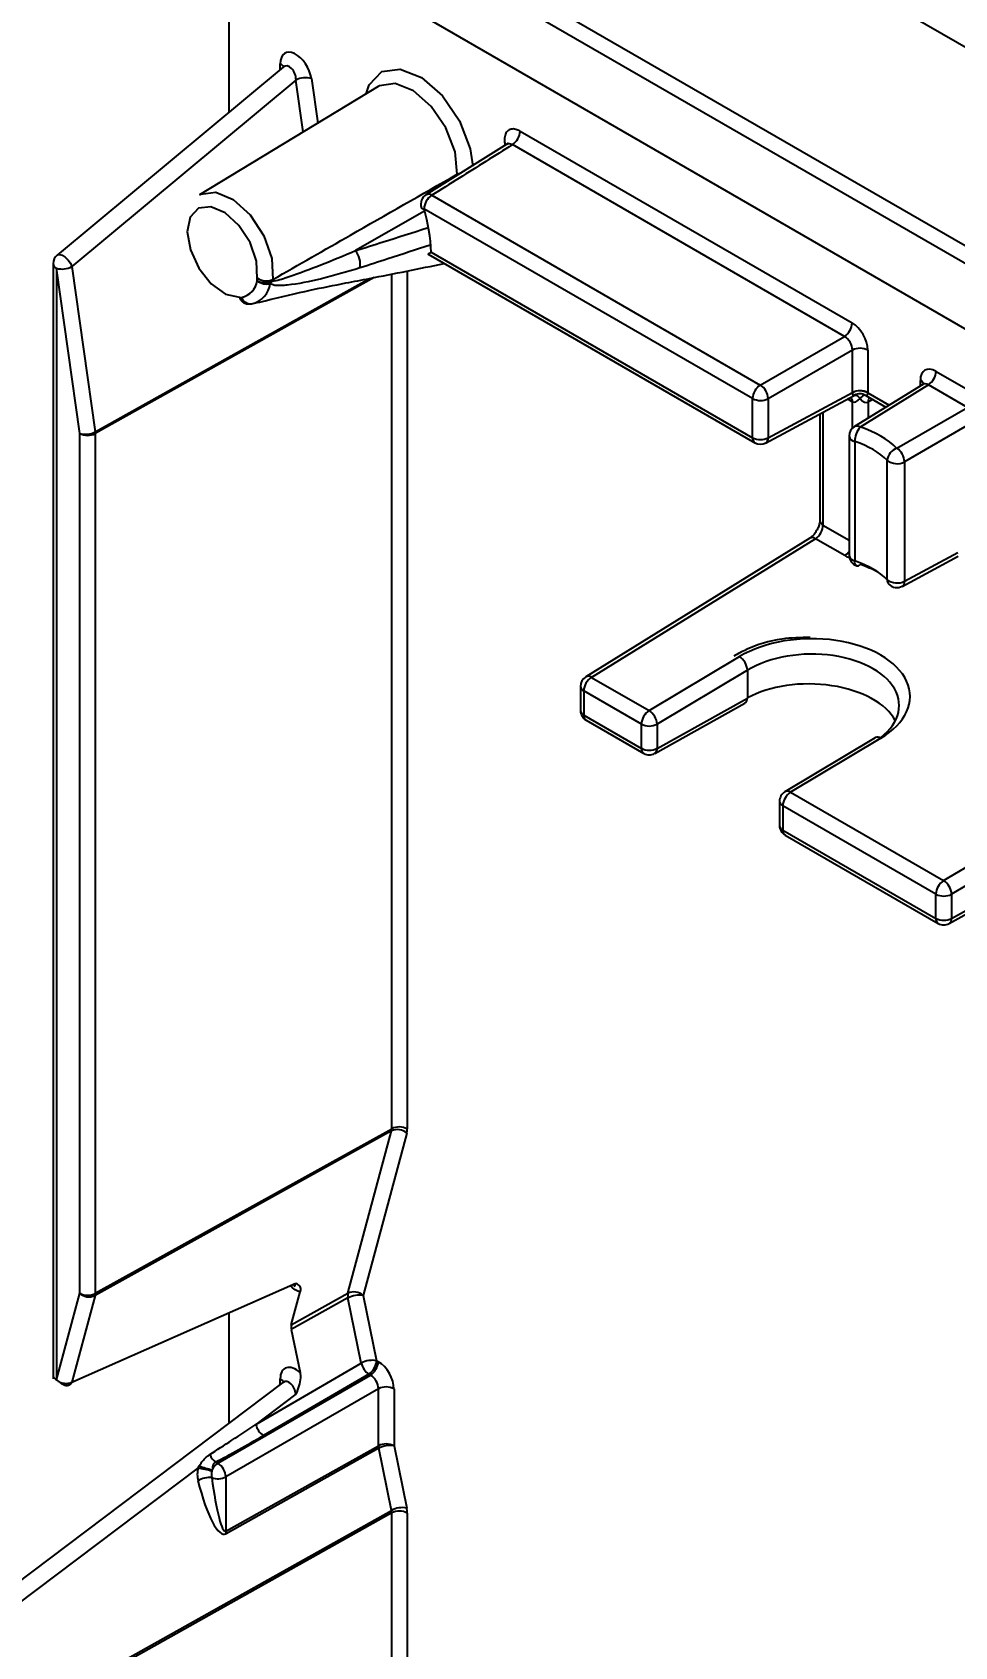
# Model space of a CAD drawing. Extents: x 0 to 7.47, y -6.79 to 0.
# Drawn here: x 3.778 to 4.608, y -2.725 to -1.272 of the extents above; entities that cross this region are included whole.
import ezdxf
from ezdxf import colors
from ezdxf.entities.mleader import LeaderData, LeaderLine
from ezdxf.math import Vec2, Vec3

# ---------------------------------------------------------------- set-up
doc = ezdxf.new("R2010")
doc.units = 0
doc.header["$LTSCALE"] = 0.5
doc.header["$MEASUREMENT"] = 0
doc.layers.add('End Cap', color=92, linetype='CONTINUOUS')
doc.layers.add('FAB DWG', color=221, linetype='CONTINUOUS')
doc.styles.get("Standard").update_dxf_attribs({"font": 'arial.ttf'})

msp = doc.modelspace()

# ---------------------------------------------------------------- linework, layer by layer
at = {"layer": 'End Cap', "transparency": 16777216}
for p, q in [((3.9548, -1.344), (3.9548, -0.8621)), ((4.0043, -0.9315), (5.7438, -1.9357)), ((4.1846, -1.2143), (5.6775, -2.0762)), ((5.6706, -2.0884), (4.1776, -1.2265)), ((5.6203, -2.1182), (4.1277, -1.2565)), ((4.0035, -1.3035), (3.8001, -1.4728)), ((4.0009, -1.3056), (4.0009, -1.3005)), ((4.015, -1.3152), (3.8133, -1.4831)), ((4.089, -1.321), (3.9281, -1.4185)), ((4.0216, -1.3619), (4.015, -1.3152)), ((4.0289, -1.3138), (4.0346, -1.354)), ((4.2168, -1.3612), (4.5158, -1.5338)), ((4.2048, -1.3728), (4.132, -1.4185)), ((4.5089, -1.546), (4.2099, -1.3733)), ((4.1602, -1.4008), (4.1602, -1.4)), ((4.1373, -1.4189), (4.4331, -1.5897)), ((4.1307, -1.4332), (4.0686, -1.4687)), ((4.4261, -1.6019), (4.1303, -1.4311)), ((3.7965, -1.4805), (3.7965, -2.4842)), ((4.1341, -1.4719), (4.4282, -1.6417)), ((4.1369, -1.4701), (4.4261, -1.6371)), ((3.8203, -1.6333), (3.7994, -1.4845)), ((3.7994, -1.4845), (3.7994, -2.4851)), ((3.8133, -1.4831), (3.8342, -1.6319)), ((3.8342, -1.6319), (4.0811, -1.4938)), ((4.0854, -1.4929), (3.8343, -1.6334)), ((3.9801, -1.4958), (3.9802, -1.4934)), ((3.9942, -1.4947), (3.9941, -1.4959)), ((4.1012, -2.2592), (4.1012, -1.4898)), ((4.1152, -1.487), (4.1152, -2.2592)), ((3.9641, -1.5107), (3.9661, -1.5108)), ((3.9717, -1.5166), (3.9716, -1.5166)), ((4.4331, -1.5897), (4.5089, -1.546)), ((4.516, -1.5582), (4.4402, -1.602)), ((4.516, -1.5964), (4.516, -1.5582)), ((4.53, -1.5583), (4.53, -1.5965)), ((4.5913, -1.5774), (4.6264, -1.5976)), ((4.4402, -1.6372), (4.516, -1.5964)), ((4.5793, -1.5891), (4.5178, -1.6271)), ((4.5844, -1.5895), (4.5229, -1.6275)), ((4.53, -1.5968), (4.549, -1.6078)), ((4.5772, -1.5904), (4.5772, -1.5855)), ((4.6195, -1.6098), (4.5844, -1.5895)), ((4.4261, -1.6371), (4.4261, -1.6019)), ((4.4379, -1.6419), (4.5177, -1.599)), ((4.4402, -1.602), (4.4402, -1.6372)), ((4.5158, -1.6047), (4.5116, -1.6022)), ((4.5161, -1.6284), (4.5161, -1.6048)), ((4.5281, -1.5991), (4.5462, -1.6095)), ((4.5345, -1.6028), (4.5301, -1.6052)), ((4.5301, -1.6052), (4.5301, -1.6195)), ((4.5559, -1.6465), (4.6195, -1.6098)), ((4.4866, -1.6157), (4.4866, -1.7116)), ((4.4895, -1.6141), (4.4895, -1.7157)), ((4.6265, -1.622), (4.5629, -1.6588)), ((3.8203, -2.4072), (3.8203, -1.6333)), ((3.8343, -1.6334), (3.8343, -2.4072)), ((4.5131, -1.6356), (4.5131, -1.743)), ((4.5181, -1.6406), (4.5181, -1.748)), ((4.5473, -1.7649), (4.5473, -1.6575)), ((4.5629, -1.6588), (4.5629, -1.7662)), ((4.4777, -1.7276), (4.276, -1.8523)), ((4.4828, -1.728), (4.2811, -1.8528)), ((4.5091, -1.7432), (4.4828, -1.728)), ((4.4895, -1.7157), (4.5131, -1.7293)), ((4.5629, -1.7662), (4.6109, -1.7404)), ((4.5607, -1.7709), (4.6112, -1.7437)), ((4.333, -1.8827), (4.4143, -1.8341)), ((4.2811, -1.8528), (4.333, -1.8827)), ((4.4215, -1.8463), (4.3402, -1.8949)), ((4.4215, -1.8463), (4.4215, -1.8714)), ((4.2712, -1.8609), (4.2712, -1.8827)), ((4.326, -1.8949), (4.2742, -1.8649)), ((4.2742, -1.8649), (4.2742, -1.8867)), ((4.3402, -1.9167), (4.4215, -1.8714)), ((4.2742, -1.8867), (4.326, -1.9167)), ((4.338, -1.9213), (4.4193, -1.876)), ((4.2762, -1.8913), (4.3281, -1.9213)), ((4.326, -1.9167), (4.326, -1.8949)), ((4.3402, -1.8949), (4.3402, -1.9167)), ((4.5366, -1.9071), (4.4552, -1.9557)), ((4.5416, -1.9076), (4.4603, -1.9562)), ((4.4603, -1.9562), (4.5981, -2.0358)), ((4.4504, -1.9643), (4.4504, -1.9861)), ((4.5912, -2.048), (4.4533, -1.9684)), ((4.4533, -1.9684), (4.4533, -1.9902)), ((4.4533, -1.9902), (4.5912, -2.0698)), ((4.5981, -2.0358), (4.6795, -1.9872)), ((4.4554, -1.9947), (4.5933, -2.0743)), ((4.6867, -1.9994), (4.6053, -2.048)), ((4.6031, -2.0744), (4.6844, -2.0291)), ((4.6053, -2.0698), (4.6867, -2.0245)), ((4.5912, -2.0698), (4.5912, -2.048)), ((4.6053, -2.048), (4.6053, -2.0698)), ((4.1009, -2.2611), (3.8341, -2.4092)), ((3.8343, -2.4072), (4.1012, -2.2592)), ((4.0618, -2.4072), (4.1009, -2.2611)), ((4.1147, -2.2632), (4.0756, -2.4092)), ((3.7994, -2.4851), (3.8203, -2.4072)), ((3.8132, -2.4872), (4.0149, -2.398)), ((3.8341, -2.4092), (3.8132, -2.4872)), ((4.0108, -2.4356), (4.0188, -2.4059)), ((4.0108, -2.4356), (4.0618, -2.4072)), ((4.0618, -2.4114), (4.0108, -2.4398)), ((4.0738, -2.47), (4.0618, -2.4114)), ((4.0756, -2.4092), (4.0876, -2.4679)), ((3.9548, -2.524), (3.9548, -2.4246)), ((4.0108, -2.4398), (4.0188, -2.4786)), ((3.9789, -2.5253), (4.0738, -2.47)), ((4.0876, -2.4679), (4.0891, -2.4688)), ((3.9448, -2.5602), (4.0822, -2.4809)), ((4.0806, -2.48), (3.9857, -2.5353)), ((4.0009, -2.4892), (4.0009, -2.4841)), ((4.0822, -2.4809), (4.0806, -2.48)), ((4.0033, -2.4874), (3.6882, -2.7249)), ((4.0893, -2.4932), (3.9519, -2.5725)), ((4.0149, -2.4981), (3.9789, -2.5253)), ((4.0893, -2.5445), (4.0893, -2.4932)), ((4.1033, -2.4932), (4.1033, -2.5446)), ((3.9519, -2.6214), (4.0893, -2.5445)), ((4.0895, -2.5467), (3.9521, -2.6237)), ((4.1009, -2.6027), (4.0895, -2.5467)), ((4.1033, -2.5446), (4.1147, -2.6005)), ((3.9269, -2.5644), (3.7028, -2.7333)), ((3.9269, -2.5644), (3.928, -2.5625)), ((3.9396, -2.566), (3.9393, -2.5673)), ((3.9428, -2.5591), (3.9448, -2.5602)), ((3.9519, -2.5725), (3.9519, -2.6214)), ((3.8558, -2.74), (4.1009, -2.6027)), ((4.1012, -2.6049), (3.8579, -2.7412)), ((4.1012, -2.8234), (4.1012, -2.6049)), ((4.1152, -2.605), (4.1152, -2.8153))]:
    msp.add_line(p, q, dxfattribs=at)
at = {"layer": 'End Cap', "transparency": 16777216, "flags": 128}
for points in [[(4.0783, -1.3275), (4.081, -1.3196), (4.0922, -1.3076), (4.1088, -1.3053), (4.128, -1.313), (4.1469, -1.3294), (4.1624, -1.352), (4.172, -1.3772), (4.1743, -1.3928)], [(4.1602, -1.4), (4.1583, -1.3798), (4.1501, -1.3583), (4.1369, -1.339), (4.1207, -1.3249), (4.1043, -1.3184), (4.0901, -1.3204), (4.089, -1.321)], [(4.1602, -1.4), (4.1617, -1.3993), (4.1632, -1.3989)], [(3.9281, -1.4185), (3.9293, -1.4179), (3.9429, -1.4161), (3.9586, -1.4228), (3.9739, -1.4366), (3.9862, -1.4554), (3.9933, -1.4759), (3.9942, -1.4947)], [(3.9802, -1.4934), (3.9795, -1.4781), (3.9737, -1.4613), (3.9637, -1.446), (3.9512, -1.4346), (3.9383, -1.4292), (3.9272, -1.4306), (3.9198, -1.4386), (3.9172, -1.4518), (3.92, -1.4681), (3.9276, -1.4846), (3.9388, -1.4987), (3.9517, -1.5079), (3.9641, -1.5107)], [(3.8001, -1.4728), (3.8002, -1.4726), (3.8021, -1.4722), (3.8045, -1.4729), (3.8072, -1.4747), (3.8098, -1.4772), (3.8119, -1.4801), (3.8133, -1.4831)], [(4.518, -1.5988), (4.5184, -1.5987), (4.5189, -1.5987), (4.5195, -1.5989), (4.5201, -1.5992), (4.5208, -1.5997), (4.5215, -1.6003), (4.5222, -1.601), (4.523, -1.6018)], [(4.5279, -1.599), (4.5275, -1.5988), (4.527, -1.5989), (4.5264, -1.599), (4.5258, -1.5993), (4.5252, -1.5998), (4.5244, -1.6003), (4.5237, -1.601), (4.523, -1.6018)], [(4.0131, -2.4005), (4.0135, -2.4004), (4.0146, -2.399), (4.0149, -2.398), (4.0149, -2.398), (4.0149, -2.398)]]:
    msp.add_lwpolyline(points, dxfattribs=at)
at = {"layer": 'End Cap', "transparency": 16777216}
for centre, radius, start, end in [((3.9985, -1.3054), 0.00553, 21.0932, 64.1216), ((4.0237, -1.3315), 0.0184, 73.4989, 118.0695), ((4.2014, -1.3604), 0.0154, 303.2297, 357.3477), ((4.1374, -1.427), 0.01, 122.1326, 195.6236), ((4.1457, -1.4318), 0.0154, 123.2297, 177.3477), ((4.1344, -1.423), 0.00499, 54.3849, 117.3525), ((4.1301, -1.4285), 0.00264, 208.0641, 274.9633), ((3.9621, -1.4793), 0.175, 2.9988, 15.9775), ((3.8065, -1.4805), 0.01, 129.77, 180), ((3.8014, -1.48), 0.00494, 185.0787, 246.2415), ((4.0534, -1.4809), 0.0195, 349.9664, 38.5871), ((3.8046, -1.4669), 0.0184, 253.4989, 298.0695), ((3.9626, -1.4936), 0.0176, 281.2616, 352.7127), ((3.9872, -1.4821), 0.0154, 242.5881, 296.6633), ((3.9886, -1.4852), 0.0136, 231.4089, 284.6848), ((3.9883, -1.4823), 0.0137, 234.1412, 295.527), ((3.9837, -1.4892), 0.0123, 312.2597, 327.1718), ((3.9718, -1.5087), 0.00791, 194.6604, 268.9228), ((3.974, -1.5082), 0.00835, 197.8154, 276.7668), ((3.9732, -1.5095), 0.00725, 190.1125, 257.2275), ((3.9708, -1.4956), 0.0213, 281.2616, 352.7127), ((3.9731, -1.5067), 0.01, 261.1716, 279.0413), ((4.5004, -1.5331), 0.0154, 303.2297, 357.3477), ((4.5229, -1.572), 0.0154, 62.6565, 116.7662), ((4.5759, -1.5766), 0.0154, 303.2297, 357.3477), ((4.4415, -1.6026), 0.0154, 123.2297, 177.3477), ((4.4243, -1.6029), 0.0159, 3.5222, 56.4778), ((4.5229, -1.6102), 0.0154, 62.6565, 116.7662), ((4.5225, -1.6093), 0.0143, 88.0375, 117.2412), ((4.5228, -1.6076), 0.01, 59.4348, 118.8384), ((4.523, -1.6093), 0.0143, 61.0286, 90.2369), ((4.5748, -1.5904), 0.00547, 19.4655, 64.2842), ((4.4332, -1.5882), 0.0154, 242.6565, 296.7662), ((4.5104, -1.6043), 0.00546, 355.6728, 41.0114), ((4.5106, -1.6045), 0.00552, 356.4822, 43.7), ((4.5356, -1.6048), 0.00555, 137.5363, 183.5664), ((4.5231, -1.6356), 0.01, 121.7291, 180), ((4.52, -1.6316), 0.00501, 54.4735, 116.3416), ((3.8255, -1.6156), 0.0184, 253.4989, 298.0695), ((3.8274, -1.6196), 0.0154, 242.6565, 296.7662), ((3.8234, -1.6334), 0.0109, 0.2418, 8.0617), ((4.4332, -1.6234), 0.0154, 242.6565, 296.7662), ((4.4309, -1.6377), 0.0048, 172.814, 235.8738), ((4.4332, -1.633), 0.01, 240.0027, 298.2656), ((4.4353, -1.6377), 0.00487, 302.6721, 6.5147), ((4.5192, -1.6345), 0.0062, 190.2491, 259.7518), ((4.5388, -1.6409), 0.0207, 139.8688, 179.2669), ((4.56, -1.6586), 0.0127, 109.0229, 175.249), ((4.5471, -1.6597), 0.0159, 3.5222, 56.4778), ((4.5561, -1.646), 0.0145, 232.6891, 298.0368), ((4.4915, -1.7112), 0.00494, 185.0787, 246.2415), ((4.4799, -1.7319), 0.00487, 53.4892, 117.3259), ((4.5016, -1.7314), 0.014, 302.4324, 324.8025), ((4.5231, -1.743), 0.01, 180, 251.3444), ((4.5192, -1.7419), 0.0062, 190.2491, 259.7518), ((4.5224, -1.7489), 0.00442, 168.8126, 235.0497), ((4.5204, -1.7494), 0.00313, 259.9429, 323.9497), ((4.5561, -1.7534), 0.0145, 232.6891, 298.0368), ((4.5531, -1.7651), 0.00575, 177.8811, 224.1058), ((4.556, -1.762), 0.01, 225.2205, 298.2656), ((4.5581, -1.7668), 0.00487, 302.6721, 6.5147), ((4.4059, -1.8473), 0.0156, 3.6388, 57.5208), ((4.2812, -1.8609), 0.01, 121.7291, 180), ((4.2895, -1.8656), 0.0154, 123.2297, 177.3477), ((4.2782, -1.8567), 0.00487, 53.4892, 117.3259), ((4.276, -1.8605), 0.0048, 184.1293, 247.1908), ((4.4164, -1.8718), 0.00506, 304.0635, 5.2492), ((4.2812, -1.8827), 0.01, 180, 240.0027), ((4.276, -1.8823), 0.0048, 184.1293, 247.1908), ((4.2791, -1.8873), 0.00494, 173.763, 234.9248), ((4.3414, -1.8956), 0.0154, 123.2297, 177.3477), ((4.3246, -1.8959), 0.0156, 3.6388, 57.5208), ((4.3331, -1.8812), 0.0154, 242.6097, 297.3903), ((4.3331, -1.903), 0.0154, 242.6097, 297.3903), ((4.3309, -1.9172), 0.00494, 173.763, 234.9248), ((4.3351, -1.9171), 0.00506, 304.0635, 5.2492), ((4.5387, -1.9115), 0.00488, 53.3993, 115.3806), ((4.3331, -1.9126), 0.01, 240.0027, 299.1235), ((4.4604, -1.9643), 0.01, 120.856, 180), ((4.4687, -1.9691), 0.0154, 123.2297, 177.3477), ((4.4573, -1.9601), 0.00488, 53.3993, 115.3806), ((4.4554, -1.9638), 0.00503, 185.6948, 245.6253), ((4.4604, -1.9861), 0.01, 180, 240.0027), ((4.4554, -1.9856), 0.00503, 185.6948, 245.6253), ((4.4582, -1.9907), 0.00494, 173.763, 234.9248), ((4.6066, -2.0487), 0.0154, 123.2297, 177.3477), ((4.5983, -2.0343), 0.0154, 242.6097, 297.3903), ((4.5898, -2.0489), 0.0156, 3.6388, 57.5208), ((4.5983, -2.0561), 0.0154, 242.6097, 297.3903), ((4.5961, -2.0703), 0.00494, 173.763, 234.9248), ((4.5983, -2.0657), 0.01, 240.0027, 299.1235), ((4.6003, -2.0702), 0.00506, 304.0635, 5.2492), ((4.1063, -2.2727), 0.0128, 48.4612, 114.6557), ((4.1081, -2.2729), 0.0154, 62.6565, 116.7662), ((3.8274, -2.3935), 0.0154, 242.6565, 296.7662), ((3.8287, -2.3976), 0.0128, 228.4612, 294.6557), ((3.8265, -2.4073), 0.00777, 345.6882, 0.3958), ((4.0711, -2.4093), 0.00952, 167.1719, 192.8281), ((4.0671, -2.4188), 0.0128, 48.4612, 114.6557), ((4.0718, -2.4297), 0.0208, 79.3789, 118.6168), ((4.0838, -2.4883), 0.0208, 79.3789, 118.6168), ((4.0896, -2.4666), 0.0161, 192.3108, 236.3831), ((4.0722, -2.4671), 0.0154, 303.2297, 357.3477), ((4.0737, -2.468), 0.0154, 303.2297, 357.3477), ((3.9985, -2.4891), 0.0055, 20.2049, 64.2106), ((4.0962, -2.5069), 0.0154, 62.6565, 116.7662), ((3.9947, -2.5218), 0.0161, 192.3108, 236.3831), ((4.0962, -2.5582), 0.0154, 62.6565, 116.7662), ((3.9522, -2.5462), 0.016, 202.4036, 233.9009), ((4.1008, -2.5444), 0.0115, 180.4611, 191.7501), ((4.0994, -2.565), 0.0208, 79.3789, 118.6168), ((3.9508, -2.5704), 0.0246, 165.9947, 193.0648), ((3.8849, -2.7709), 0.2107, 75.0409, 78.4901), ((3.9582, -2.4808), 0.0872, 249.693, 257.6902), ((3.9512, -2.5703), 0.0123, 165.9947, 193.0648), ((3.9528, -2.5727), 0.0148, 122.837, 153.0094), ((3.936, -2.5735), 0.0159, 3.5222, 56.4778), ((3.9374, -2.5935), 0.0205, 84.8647, 121.0111), ((3.9449, -2.5584), 0.0157, 248.951, 296.4428), ((4.1109, -2.6209), 0.0208, 79.3789, 118.6168), ((4.1081, -2.6187), 0.0154, 62.6565, 116.7662), ((3.9634, -2.6213), 0.0115, 180.4611, 191.7501)]:
    msp.add_arc(centre, radius, start, end, dxfattribs=at)
for centre, major_axis, ratio, start_param, end_param in [((4.015, -1.3087), (-0.0098, 0.0177), 0.575197, 4.122571, 7.086183), ((4.008, -1.3128), (-0.0027, 0.0102), 0.640473, 4.30172, 6.570868), ((4.5158, -1.5501), (-0.01, 0.0173), 0.577557, 3.927224, 5.497716), ((4.5088, -1.5542), (-0.005, 0.00866), 0.598058, 3.927226, 5.497718), ((4.5913, -1.5937), (-0.01, 0.0173), 0.577206, 5.498021, 7.068512), ((4.5088, -1.5924), (-0.00526, 0.00852), 0.576506, 3.892385, 3.909534), ((4.5231, -1.5847), (0.0063, 0.0143), 0.23678, 2.65267, 3.420767), ((4.5231, -1.5847), (-0.0059, 0.0145), 0.236603, 2.862552, 3.630649), ((4.5158, -1.5883), (-0.01, 0.0173), 0.577206, 3.909771, 3.92692), ((4.5842, -1.5978), (-0.00474, 0.00882), 0.576503, 5.515406, 6.31802), ((4.5158, -1.5883), (-0.01, 0.0173), 0.577206, 2.356428, 2.373577), ((4.5231, -1.5847), (0.0066, 0.0203), 0.370323, 3.074109, 3.842207), ((4.5231, -1.5847), (-0.0065, 0.0207), 0.368959, 2.421446, 3.206692), ((4.4781, -1.6818), (0.08, 0.0014), 0.58851, 0.51347, 1.036909), ((4.4779, -1.6737), (0.09, 0.0014), 0.587275, 0.514644, 1.038082), ((4.4827, -1.7199), (0.00475, 0.00881), 0.556897, 3.928091, 5.481434), ((4.5233, -1.7348), (0.02, 0.0003), 0.587275, 3.917956, 4.179493), ((4.4781, -1.7868), (0.08, -0.0013), 0.565843, 0.533117, 1.056555), ((4.4779, -1.795), (0.09, -0.0013), 0.567125, 0.834428, 1.055543), ((4.4779, -1.8709), (0.09, 0.0014), 0.587275, 5.488752, 8.630345), ((4.4781, -1.879), (0.08, 0.0014), 0.58851, 5.487578, 8.629171), ((4.4781, -1.904), (0.08, -0.0013), 0.565843, 0.304084, 2.365632), ((4.094, -2.2551), (-0.00515, 0.00857), 0.585936, 3.654664, 3.916423), ((4.1011, -2.2511), (-0.01, 0.0173), 0.577358, 3.665143, 3.926902), ((4.0177, -2.4416), (-0.005, 0.00866), 0.577382, 0.523558, 1.047075), ((4.0891, -2.4851), (-0.01, 0.0173), 0.577557, 3.927224, 5.497716), ((4.015, -2.4923), (-0.0099, 0.0175), 0.576016, 5.235641, 7.076039), ((4.0821, -2.4892), (-0.005, 0.00866), 0.598058, 3.927226, 5.497718), ((4.008, -2.4964), (-0.0036, 0.0096), 0.626604, 4.306381, 6.465974), ((4.0035, -2.4998), (0.121, 0.0827), 0.050294, 4.100932, 4.473683), ((4.0036, -2.5079), (0.1224, 0.0747), 0.100163, 4.132386, 4.505137), ((3.9382, -2.5544), (-0.0128, 0.0697), 0.220915, 1.843882, 3.216939), ((3.9449, -2.5563), (-0.0066, 0.0652), 0.115505, 1.818981, 3.192038), ((4.1011, -2.5968), (-0.01, 0.0173), 0.577405, 3.926942, 4.188702), ((4.094, -2.6009), (-0.00512, 0.00859), 0.588777, 3.918749, 4.180508)]:
    msp.add_ellipse(centre, major_axis=major_axis, ratio=ratio, start_param=start_param, end_param=end_param, dxfattribs=at)
for points, knots in [([(4.004, -1.303), (4.004, -1.3029), (4.004, -1.3028), (4.0037, -1.3032), (4.0034, -1.3035)], [0, 0, 0, 0, 0.271588, 1, 1, 1, 1]), ([(4.2168, -1.3612), (4.2155, -1.3605), (4.2127, -1.3592), (4.2086, -1.3591), (4.2051, -1.361), (4.203, -1.3648), (4.2024, -1.3693), (4.2031, -1.3725), (4.2033, -1.3738)], [0, 0, 0, 0, 0.1486684, 0.3334177, 0.5181628, 0.7029598, 0.8878184, 1, 1, 1, 1]), ([(4.2099, -1.3733), (4.1939, -1.3834), (4.1697, -1.3986), (4.1455, -1.4138), (4.1373, -1.4189)], [0, 0, 0, 0, 0.660301, 1, 1, 1, 1]), ([(4.2058, -1.372), (4.2058, -1.372), (4.2058, -1.3718), (4.2055, -1.3726), (4.205, -1.3727), (4.2048, -1.3728)], [0, 0, 0, 0, 0.125139, 0.79383, 1, 1, 1, 1]), ([(4.2049, -1.373), (4.2052, -1.3728), (4.2061, -1.3722), (4.2079, -1.3723), (4.2093, -1.373), (4.2099, -1.3733)], [0, 0, 0, 0, 0.251054, 0.665971, 1, 1, 1, 1]), ([(3.9942, -1.4947), (4.0175, -1.4814), (4.0729, -1.4498), (4.1282, -1.4182), (4.1602, -1.4)], [0, 0, 0, 0, 0.4223302, 1, 1, 1, 1]), ([(4.0686, -1.4687), (4.077, -1.4661), (4.0985, -1.4593), (4.12, -1.4524), (4.1332, -1.4482)], [0, 0, 0, 0, 0.3861461, 1, 1, 1, 1]), ([(4.1359, -1.4637), (4.1232, -1.4679), (4.1022, -1.4747), (4.081, -1.4816), (4.0726, -1.4843)], [0, 0, 0, 0, 0.605226, 1, 1, 1, 1]), ([(3.9941, -1.4959), (3.9941, -1.4959), (3.9945, -1.4959), (3.9992, -1.4955), (4.0137, -1.4904), (4.0379, -1.4816), (4.0582, -1.4731), (4.0686, -1.4687)], [0, 0, 0, 0, 0.000934, 0.023046, 0.208183, 0.591123, 1, 1, 1, 1]), ([(4.06, -1.4978), (4.0671, -1.4965), (4.0965, -1.4909), (4.1261, -1.4849), (4.1486, -1.4803)], [0, 0, 0, 0, 0.240662, 1, 1, 1, 1]), ([(4.1369, -1.4701), (4.1368, -1.4701), (4.1362, -1.4706), (4.1349, -1.4714), (4.1339, -1.472), (4.1341, -1.4719), (4.1342, -1.4718)], [0, 0, 0, 0, 0.012109, 0.403159, 0.916478, 1, 1, 1, 1]), ([(4.0726, -1.4843), (4.061, -1.4877), (4.0384, -1.4944), (4.0159, -1.499), (4.0014, -1.5003), (3.9957, -1.5006), (3.9924, -1.4987), (3.992, -1.4983), (3.992, -1.4983)], [0, 0, 0, 0, 0.400149, 0.777015, 0.813061, 0.970488, 0.998679, 1, 1, 1, 1]), ([(3.975, -1.5165), (3.9759, -1.5164), (3.98, -1.5156), (3.9991, -1.5109), (4.0269, -1.5042), (4.0494, -1.4999), (4.06, -1.4978)], [0, 0, 0, 0, 0.026338, 0.127264, 0.58919, 1, 1, 1, 1]), ([(4.5802, -1.5882), (4.5802, -1.5882), (4.5803, -1.5881), (4.5798, -1.5889), (4.5794, -1.589), (4.5793, -1.589)], [0, 0, 0, 0, 0.2302612, 0.9122601, 1, 1, 1, 1]), ([(4.4866, -1.7116), (4.4866, -1.7124), (4.4865, -1.714), (4.4855, -1.7173), (4.4838, -1.7209), (4.4816, -1.7241), (4.4794, -1.7265), (4.4782, -1.7273), (4.4777, -1.7276)], [0, 0, 0, 0, 0.162515, 0.328069, 0.50969, 0.69993, 0.868132, 1, 1, 1, 1]), ([(4.478, -1.8169), (4.4694, -1.817), (4.449, -1.8175), (4.4256, -1.8248), (4.4129, -1.8316), (4.4093, -1.8336)], [0, 0, 0, 0, 0.3383141, 0.8086863, 1, 1, 1, 1]), ([(4.0188, -2.4059), (4.0181, -2.4057), (4.0159, -2.405), (4.0128, -2.4032), (4.0108, -2.401), (4.0102, -2.4003)], [0, 0, 0, 0, 0.243834, 0.785021, 1, 1, 1, 1]), ([(4.0131, -2.4007), (4.0139, -2.4005), (4.0146, -2.4004), (4.0143, -2.4003), (4.0143, -2.4003)], [0, 0, 0, 0, 0.979876, 1, 1, 1, 1]), ([(4.0149, -2.398), (4.0149, -2.398), (4.0159, -2.3986), (4.0178, -2.3997), (4.0194, -2.4022), (4.019, -2.4048), (4.0188, -2.4059)], [0, 0, 0, 0, 0.006217, 0.40605, 0.750639, 1, 1, 1, 1]), ([(3.7965, -2.481), (3.7965, -2.481), (3.7962, -2.4818), (3.7971, -2.4833), (3.7986, -2.4845), (3.7994, -2.4851)], [0, 0, 0, 0, 0.010622, 0.505311, 1, 1, 1, 1]), ([(4.0188, -2.4786), (4.019, -2.4802), (4.0194, -2.484), (4.0178, -2.4908), (4.0159, -2.4955), (4.0149, -2.4981), (4.0149, -2.4981)], [0, 0, 0, 0, 0.248596, 0.594672, 0.993748, 1, 1, 1, 1]), ([(3.8132, -2.4872), (3.8129, -2.4876), (3.8125, -2.4886), (3.8112, -2.4899), (3.8093, -2.4907), (3.8069, -2.4904), (3.8046, -2.4891), (3.8031, -2.488), (3.8026, -2.4871), (3.8026, -2.4871)], [0, 0, 0, 0, 0.1233932, 0.24104, 0.4581005, 0.6526877, 0.8252908, 0.9981068, 1, 1, 1, 1]), ([(4.004, -2.4868), (4.004, -2.4867), (4.004, -2.4866), (4.0036, -2.4871), (4.0033, -2.4874)], [0, 0, 0, 0, 0.25869, 1, 1, 1, 1]), ([(3.928, -2.5625), (3.929, -2.5609), (3.9302, -2.5591), (3.9325, -2.5563), (3.9345, -2.5542), (3.9366, -2.5528), (3.9374, -2.5523)], [0, 0, 0, 0, 0.390374, 0.4405365, 0.7822072, 1, 1, 1, 1]), ([(3.9428, -2.5591), (3.9423, -2.5593), (3.9413, -2.5599), (3.9406, -2.5611), (3.9403, -2.562), (3.9399, -2.5634), (3.9398, -2.5647), (3.9396, -2.566)], [0, 0, 0, 0, 0.193575, 0.467249, 0.5144, 0.565466, 1, 1, 1, 1])]:
    msp.add_open_spline(points, degree=3, knots=knots, dxfattribs=at)
msp.add_open_spline([(3.7994, -2.4851), (3.8004, -2.4858), (3.8024, -2.4873), (3.8062, -2.4883), (3.8101, -2.4884), (3.8121, -2.4876), (3.8132, -2.4872)], degree=3, dxfattribs=at)

# ---------------------------------------------------------------- leaders
at = {"layer": 'FAB DWG', "transparency": 16777216}
ml = msp.add_multileader_mtext('Standard', dxfattribs=at)
ml.set_content('BK01086\\PHW63214 (x2)', color=256)
ml.set_leader_properties()
ml.build(insert=Vec2(0, 0))
ml.multileader.update_dxf_attribs({"dogleg_length": 0.2339, "arrow_head_size": 0.15})
ctx = ml.context
ctx.base_point, ctx.char_height, ctx.arrow_head_size, ctx.landing_gap_size, ctx.plane_origin = Vec3(4.3138, -0.2678), 0.25, 0.15, 0.09, Vec3(2.7057, -1.4586)
notes = []
notes.append((ctx, [(1, (1, 1, 0), (4.0799, -0.2678), (1, 0), 0.2339, [(0, [(3.109, -1.767)], 0, [])])]))
ctx.mtext.insert, ctx.mtext.flow_direction = Vec3(4.4038, -0.106), 5
for ctx, leaders in notes:
    for number, flags, end, landing, length, lines in leaders:
        leader = LeaderData()
        leader.index, (leader.has_last_leader_line, leader.has_dogleg_vector, leader.attachment_direction) = number, flags
        leader.last_leader_point, leader.dogleg_vector, leader.dogleg_length = Vec3(end), Vec3(landing), length
        for number, points, colour, breaks in lines:
            line = LeaderLine()
            line.index, line.vertices, line.color, line.breaks = number, Vec3.list(points), colors.encode_raw_color(colour), breaks
            leader.lines.append(line)
        ctx.leaders.append(leader)

doc.saveas('drawing.dxf')
